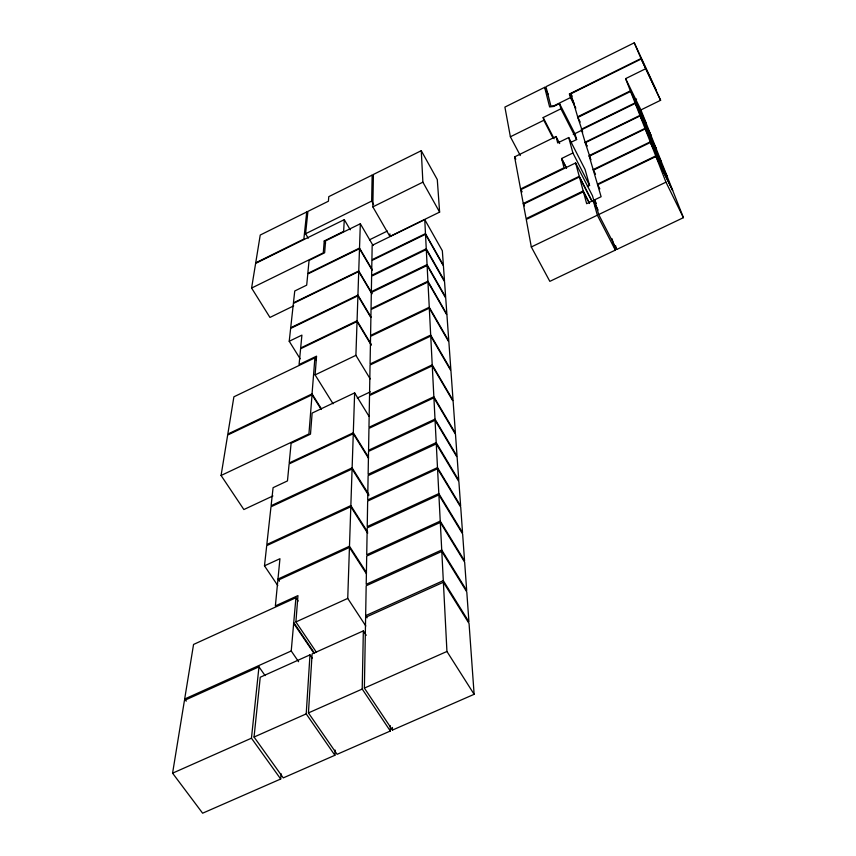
<?xml version="1.0" encoding="UTF-8"?>
<svg xmlns="http://www.w3.org/2000/svg" width="856" height="856" viewBox="0 0 856 856"><rect width="100%" height="100%" fill="white"/><g stroke="black" fill="none" stroke-linecap="round" stroke-linejoin="round"><path stroke-width="1.28" d="M364.378 688.096L365.619 617.315L443.387 582.251L469.056 623.521L474.128 694.312L392.444 730.082L364.378 688.096L446.939 651.47L443.387 582.251M367.085 617.85L365.651 615.667L366.175 585.772L441.803 551.425L466.788 591.945L468.938 621.863L443.301 580.635L441.803 551.425M372.841 206.874L373.409 174.453L421.27 150.699L437.288 179.578L439.62 212.106L389.897 236.438L372.841 206.874L422.885 182.178L421.27 150.699M390.304 731.024L362.206 689.059L363.34 630.883L312.098 653.92L308.438 712.909L337.104 754.318L390.304 731.024L390.283 725.738M373.601 204.488L371.654 201.096L372.157 175.095L328.768 196.655L328.415 201.214L307.914 211.389L305.581 233.742L308.246 238.193M365.801 625.993L347.739 598.419L349.441 547.444L277.847 580.304L275.375 605.909L297.952 595.605L295.909 621.938L316.517 652.433M366.496 572.632L349.483 546.224L350.81 506.741L266.708 545.636L264.483 565.837L277.772 585.558M350.853 505.586L352.084 469.013L270.988 506.784L266.826 544.523L350.853 505.586L367.705 532.09M352.126 467.847L353.271 433.725L289.114 463.931L287.466 480.922L273.085 487.674L271.106 505.703L352.126 467.847L368.85 494.479M353.303 432.783L354.641 392.893L312.13 413.084L310.493 434.142L291.104 443.312L289.2 462.968L353.303 432.783L368.562 457.35M370.199 378.919L355.903 355.358L357.048 321.535L300.606 348.756L299.076 364.549L316.56 356.15L315.104 374.896L333.059 403.775M371.279 344.465L357.07 320.797L357.915 295.812L290.633 328.437L289.221 341.266L300.156 358.803M357.936 295.117L358.728 271.566L293.383 303.409L290.708 327.72L357.936 295.117L370.851 316.795M358.75 270.999L359.499 248.689L307.786 274.016L306.683 285.155L294.753 290.976L293.447 302.831L358.75 270.999L371.943 293.308M359.52 248.069L360.333 223.748L325.58 240.857L324.649 252.788L309.07 260.438L307.818 273.396L359.52 248.069L372.146 269.576M312.194 658.136L309.979 654.872L260.245 677.235L254.05 737.037L283.272 777.89L334.899 755.281L335.103 750.049M251.6 288.055L255.623 263.413L344.283 219.65L343.641 231.398L324.242 240.953L323.29 252.841L251.6 288.055L269.95 317.437L293.694 305.87M334.899 755.281L306.213 713.893L309.979 654.872M298.584 661.709L291.233 650.967L295.93 597.734L193.552 644.45L184.661 699.02L186.234 701.171M221.073 475.476L227.664 435.041L312.033 394.809L308.93 433.939L221.073 475.476L243.864 509.545L272.914 495.945M312.044 393.899L314.901 357.872L233.891 396.81L227.824 434.067L312.044 393.899L321.214 408.537M265.093 675.609L258.972 666.835L184.436 700.433L172.58 773.171L202.626 813.2L280.693 779.014L281.11 773.717M279.43 581.224L277.975 579.063L279.944 558.711L264.483 565.837M280.693 779.014L251.45 738.193L258.972 666.835M548.289 94.47L544.641 87.344L504.901 107.096L510.379 136.778L520.298 155.546M634.264 42.8L545.946 86.702L550.911 106.058L554.174 105.663L570.471 97.595L569.422 93.978L641.016 58.54L634.264 42.8L655.963 89.516M645.435 68.855L625.608 78.634L630.369 90.854L577.65 116.791L570.899 93.786L641.208 58.989L660.607 100.28L640.919 109.921L645.938 122.654M570.706 142.438L576.623 139.539L575.093 134.125L559.503 103.576L553.693 106.444L549.627 106.947L544.641 87.344M305.581 233.742L371.654 201.096M552.987 137.998L543.827 120.268L543.175 117.55L560.915 108.787L559.503 103.576M510.379 136.778L543.827 120.268M582.519 131.631L577.843 117.443L630.605 91.464L635.056 102.891L650.881 135.184L646.184 123.285L630.369 90.854M521.807 191.284L520.566 188.973L514.595 156.894L556.058 136.521L559.674 143.53M635.259 99.692L636.618 99.029M581.32 129.277L635.056 102.891M586.895 145.713L585.13 142.235L581.481 129.812L635.259 103.416L651.095 135.73L656.028 148.227L639.946 115.41L635.259 103.416M573.263 134.456L582.519 129.919M587.344 186.512L589.57 185.431L585.044 169.402L568.716 137.538L557.684 142.941L556.058 136.521M369.471 239.819L387.372 231.045M424.758 219.618L372.167 245.362L371.911 259.775L425.475 233.635L424.758 219.618L442.338 250.765L443.376 265.232L425.475 233.635M585.13 142.235L639.946 115.41M590.265 158.007L585.269 142.738L640.128 115.902L656.22 148.73L661.346 161.72M520.566 188.973L564.029 167.776L561.622 158.499L572.899 152.978L568.716 137.538M561.761 159.066L566.544 168.311M425.507 234.309L371.9 260.481L371.632 275.332L426.256 248.764L425.507 234.309L443.429 265.938L444.499 280.843L426.256 248.764M589.067 155.664L644.996 128.379L640.128 115.902M524.503 205.879L523.251 203.525L520.705 189.732L575.607 162.95L592.491 195.778L595.712 207.206M595.509 174.217L593.155 169.606L589.228 156.22L645.199 128.924L650.239 141.85L666.878 175.737L661.57 162.287L644.996 128.379M593.155 169.606L650.239 141.85M426.299 249.588L371.622 276.178L371.354 291.639L427.069 264.632L426.299 249.588L444.553 281.699L445.666 297.203L427.069 264.632M523.251 203.525L579.234 176.315L575.607 162.95M579.416 176.978L523.38 204.22L526.119 218.633L583.203 190.974L579.416 176.978L591.849 201.128M650.474 142.438L655.728 155.931L672.655 190.374L667.124 176.347L650.474 142.438L593.336 170.216L597.435 184.168L599.831 188.855M427.112 265.488L371.333 292.517L371.055 308.684L427.925 281.228L427.112 265.488L445.73 298.091L446.896 314.312L427.925 281.228M597.435 184.168L655.728 155.931M655.963 156.52L597.616 184.789L601.115 196.72L594.546 199.887L598.697 214.546L616.695 249.481L683.42 217.659L672.902 190.995L655.963 156.52L665.957 182.168L683.42 217.659M589.452 203.461L583.418 191.765L526.269 219.457L531.309 246.977L549.841 281.356L615.346 250.113L612.029 238.717M289.221 341.266L301.911 335.124L300.67 347.996L357.07 320.797M598.098 210.02L593.219 200.529L586.66 203.696L583.418 191.765M427.957 282.031L371.033 309.519L370.584 335.424L429.263 307.25L427.957 282.031L446.95 315.147L448.812 341.127L429.263 307.25M531.309 246.977L597.338 215.198L593.219 200.529M598.697 214.546L665.957 182.168M429.305 308.171L370.562 336.365L370.081 363.993L430.686 335.07L429.305 308.171L448.886 342.079L450.866 369.771L430.686 335.07M315.104 374.896L355.903 355.358M430.739 336.055L370.06 365.009L369.535 394.573L432.216 364.859L430.739 336.055L450.941 370.798L453.07 400.437L432.216 364.859M357.262 398.051L370.37 391.834M432.269 365.822L369.525 395.558L368.968 427.305L433.853 396.767L432.269 365.822L453.134 401.421L455.413 433.243L433.853 396.767M433.906 397.815L368.947 428.385L368.562 450.256L435.009 419.14L433.906 397.815L455.499 434.324L457.061 456.237L435.009 419.14M435.062 420.253L368.54 451.39L368.134 474.331L436.207 442.616L435.062 420.253L457.147 457.382L458.795 480.355L436.207 442.616M436.282 443.9L368.112 475.636L367.684 499.925L437.491 467.601L436.282 443.9L458.891 481.671L460.635 506.003L437.491 467.601M437.555 468.746L367.663 501.102L367.224 526.568L438.828 493.602L437.555 468.746L460.721 507.18L462.54 532.678L438.828 493.602M438.893 494.886L367.192 527.885L366.721 554.742L440.241 521.111L438.893 494.886L462.636 533.994L464.562 560.883L440.241 521.111M277.975 579.063L349.483 546.224M440.316 522.417L366.7 556.079L366.208 584.306L441.728 549.991L440.316 522.417L464.658 562.232L466.691 590.48L441.728 549.991M295.909 621.938L347.739 598.419M365.651 615.667L443.301 580.635M184.661 699.02L291.233 650.967M172.58 773.171L251.45 738.193M254.05 737.037L306.213 713.893M308.438 712.909L362.206 689.059M293.458 623.05L314.099 653.524M293.94 622.826L314.569 653.31M295.93 597.734L298.156 601.051M363.34 630.883L366.229 635.291M349.441 547.444L366.475 573.873M446.939 651.47L474.128 694.312M350.81 506.741L367.684 533.267M352.084 469.013L368.829 495.667M312.033 394.809L321.203 409.457M353.271 433.725L368.54 458.302M314.901 357.872L316.303 360.141M354.641 392.893L369.054 416.38M357.048 321.535L371.269 345.214M357.915 295.812L370.83 317.501M324.242 240.953L325.59 243.222M358.728 271.566L371.932 293.886M344.283 219.65L350.243 229.804M359.499 248.689L372.135 270.207M360.333 223.748L373.045 245.533M372.157 175.095L373.462 177.385M422.885 182.178L439.62 212.106M520.705 189.732L521.946 192.044M514.595 156.894L515.826 159.205M543.175 117.55L554.132 138.758M561.622 158.499L566.405 167.744M579.234 176.315L592.256 201.588M597.338 215.198L615.346 250.113M583.203 190.974L589.238 202.658M572.899 152.978L589.57 185.431M594.546 199.887L596.375 203.45M560.915 108.787L576.623 139.539M585.269 142.738L587.034 146.216M589.228 156.22L591.025 159.751M569.422 93.978L574.162 103.362M570.471 97.595L575.842 108.198M577.843 117.443L580.207 122.098M581.481 129.812L582.679 132.177M570.899 93.786L572.086 96.139M625.608 78.634L640.919 109.921M641.016 58.54L660.607 100.28M615.571 245.683L616.695 249.481M389.887 233.87L389.897 236.438M392.433 727.45L392.444 730.082M306.726 211.967L303.869 239.059L255.719 262.824L260.235 235.047L306.726 211.967"/></g></svg>
